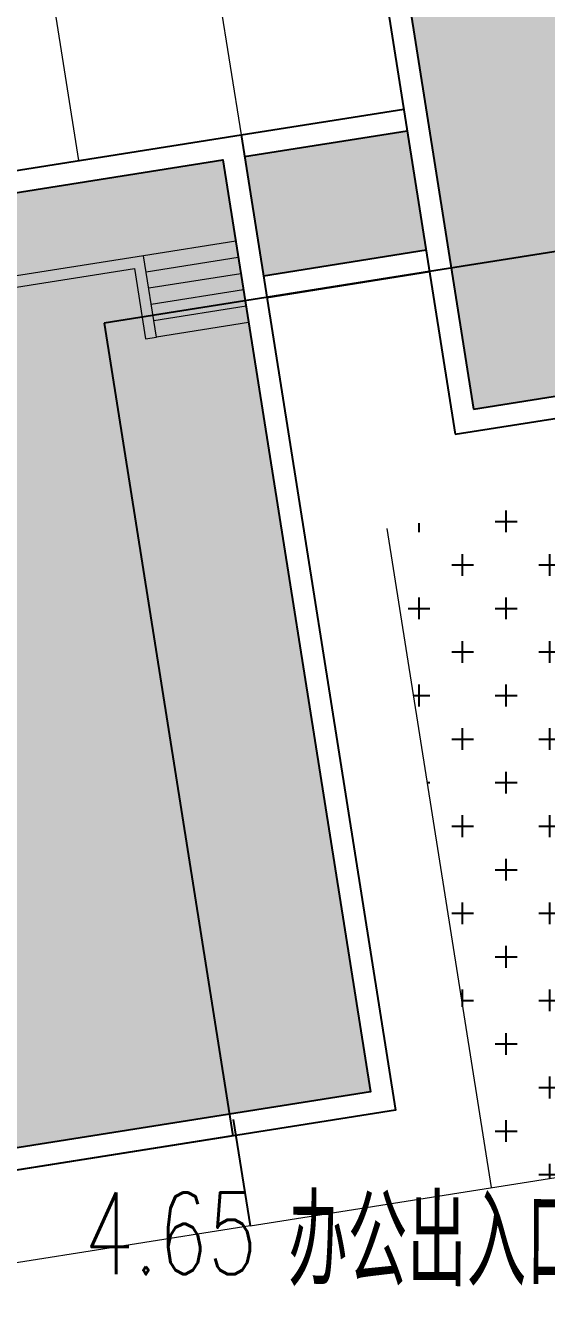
# Model space of a CAD drawing. Header units: metres. Extents: x 71066629 to 71645179, y 84793221 to 85208804.
# Drawn here: x 71214627 to 71224123, y 85053682 to 85076816 of the extents above; entities that cross this region are included whole.
import ezdxf

# ---------------------------------------------------------------- set-up
doc = ezdxf.new("R2010")
doc.units = ezdxf.units.M
doc.header["$LTSCALE"] = 1000
for name, color, linetype in [('A_N_PUB_TEXT', 7, 'Continuous'), ('G-BLDG-OTLN', 2, 'Continuous'), ('G-BLDG-ROOF', 34, 'Continuous'), ('G-FRIE-FLWL', 6, 'Continuous'), ('G-PLTG', 105, 'Continuous'), ('G-STRU', 134, 'Continuous'), ('G_H_252', 252, 'Continuous'), ('G_H_253', 253, 'Continuous'), ('G_N_PUB_TEXT', 7, 'Continuous')]:
    doc.layers.add(name, color=color, linetype=linetype)
doc.layers.add('G-OTHR', color=169, linetype='Continuous', lineweight=13)
doc.layers.add('G-ROAD-园区', color=175, linetype='Continuous', lineweight=13)
doc.styles.add('_TCH_DIM', font='SIMPLEX', dxfattribs={"bigfont": 'GBCBIG'})
doc.styles.add('GAD A', font='$ gad e.shx', dxfattribs={"width": 0.7, "bigfont": '$ gad c.shx'})
pattern_1 = [(0, (0, 0), (793.75, 793.75), [396.875, -1190.625]), (90, (198.4, -198.4), (-793.75, 793.75), [396.875, -1190.625])]

# ---------------------------------------------------------------- blocks, each defined once
blk = doc.blocks.new('A$C2D53305D')
at = {"layer": 'G_H_252'}
blk.add_hatch(color=256, dxfattribs=at).paths.add_polyline_path([(30571, 24506), (34324, 25100), (36155, 13544), (53143, 16235), (50452, 33223), (33464, 30532), (33933, 27569), (30180, 26975), (29711, 29938), (17464, 27998), (18746, 19899), (22598, 20509), (23193, 16756), (14600, 15395), (17290, -1593), (34279, 1097), (31588, 18086), (25662, 17147), (25067, 20900), (30994, 21839)])
at = {"layer": 'G_H_253'}
blk.add_hatch(color=256, dxfattribs=at).paths.add_polyline_path([(34946, 18618), (31983, 18148), (32327, 15975), (35290, 16445)])
at = {"layer": 'G-BLDG-OTLN'}
blk.add_lwpolyline([(29427, 15111), (31773, 296), (16958, -2051), (14142, 15728), (22735, 17088), (22266, 20052), (18414, 19441), (17006, 28331), (30043, 30396), (30513, 27433), (33476, 27902), (33006, 30865), (50785, 33681), (53131, 18865), (35353, 16050), (35353, 16050), (29427, 15111)], dxfattribs=at)
at = {"layer": 'G-BLDG-ROOF'}
for p, q in [((33929, 25038), (35822, 13087)), ((34324, 25100), (36155, 13544)), ((31921, 18543), (34884, 19013)), ((31983, 18148), (34946, 18618)), ((32327, 15975), (35290, 16445)), ((36155, 13544), (53143, 16235)), ((32390, 15580), (35353, 16050)), ((35822, 13087), (53601, 15902))]:
    blk.add_line(p, q, dxfattribs=at)
for points in [[(25067, 20900), (25662, 17147), (31588, 18086), (34279, 1097), (17290, -1593), (14600, 15395), (23193, 16756), (22598, 20509)], [(25599, 17542), (31921, 18543), (34736, 765), (16958, -2051), (14142, 15728), (23130, 17151)]]:
    blk.add_lwpolyline(points, dxfattribs=at)
at = {"layer": 'G-OTHR', "linetype": 'ByBlock'}
for p, q in [((31451, 21506), (31921, 18543)), ((28488, 21037), (28958, 18074)), ((31823, 16604), (30144, 16338)), ((30144, 16338), (16514, 14179)), ((30378, 14857), (30144, 16338)), ((31870, 16308), (30191, 16042)), ((16742, 14013), (29977, 16109)), ((29977, 16109), (30181, 14825)), ((31917, 16012), (30238, 15746)), ((31964, 15715), (30284, 15449)), ((32010, 15419), (30331, 15153)), ((32057, 15123), (30378, 14857)), ((30181, 14825), (30378, 14857))]:
    blk.add_line(p, q, dxfattribs=at)

msp = doc.modelspace()

# ---------------------------------------------------------------- hatches: boundary and pattern name
at = {"layer": 'G-FRIE-FLWL'}
h = msp.add_hatch(dxfattribs=at)
h.set_pattern_fill('AR-HBONE', color=256, scale=1000, style=0)
h.set_pattern_definition([(45, (0, 0), (6e-14, 862.1045876), [1828.8, -609.6]), (135, (431.05, 431.05), (6e-14, 862.1045876), [1828.8, -609.6])])
edge = h.paths.add_edge_path()
edge.add_line((71240491.484, 85104859.355), (71240491.483, 85098859.355))
edge.add_line((71240491.483, 85098859.355), (71205590.519, 85098859.359))
edge.add_arc((71205590.517, 85086859.359), 12000, 89.9999928, 180)
edge.add_line((71193590.517, 85086859.359), (71193590.517, 85029459.326))
edge.add_line((71193590.517, 85029459.326), (71187590.517, 85029459.326))
edge.add_line((71187590.517, 85029459.326), (71187590.517, 85086859.359))
edge.add_arc((71205590.517, 85086859.359), 18000, 89.9999928, 180, ccw=False)
edge.add_line((71205590.519, 85104859.359), (71240491.484, 85104859.355))
at = {"layer": 'G-PLTG'}
h = msp.add_hatch(dxfattribs=at)
h.set_pattern_fill('CROSS', color=256, scale=500, style=0)
h.set_pattern_definition(pattern_1)
h.paths.add_polyline_path([(71231889.632, 85069339.343), (71239071.583, 85069339.343), (71239071.583, 85065079.343), (71230311.583, 85065079.343), (71230311.583, 85069089.404), (71221211.943, 85067648.163), (71223115.063, 85055632.333), (71242374.986, 85058682.805), (71240422.45, 85070690.808)])
h = msp.add_hatch(dxfattribs=at)
h.set_pattern_fill('CROSS', color=256, scale=500, style=0)
h.set_pattern_definition(pattern_1)
h.paths.add_polyline_path([(71196037.604, 85034299.449), (71200778.508, 85035050.335), (71199135.946, 85045421.062), (71193590.517, 85044542.752), (71193590.517, 85029459.326), (71187911.45, 85029459.326, -0.182441836), (71178092.405, 85023863.441), (71186788.296, 85024937.275), (71188055.415, 85016936.999), (71157491.581, 85012096.163), (71157491.582, 85006223.866), (71153991.581, 85005669.52), (71153991.581, 85011541.818), (71148617.049, 85010690.576), (71148800.039, 85009534.655), (71150279.519, 85009770.705), (71151228.727, 85003821.169), (71193684.695, 85010594.73), (71248603.633, 85019356.672), (71243078.941, 85054238.207), (71238554.055, 85053521.536), (71241891.489, 85032449.805), (71218186.969, 85028695.378), (71220064.183, 85016843.118), (71199322.728, 85013557.994)])

# ---------------------------------------------------------------- linework, layer by layer
at = {"layer": 'G-OTHR'}
msp.add_line((71218719.881, 85054936.204), (71203904.556, 85052589.687), dxfattribs=at)
at = {"layer": 'G-ROAD-园区'}
for p, q in [((71221211.943, 85067648.163), (71223115.063, 85055632.333)), ((71218719.881, 85054936.204), (71287866.596, 85065887.968))]:
    msp.add_line(p, q, dxfattribs=at)
at = {"layer": 'G-STRU'}
msp.add_line((71218413.048, 85056873.475), (71218719.881, 85054936.204), dxfattribs=at)

# ---------------------------------------------------------------- block references
at = {"layer": 'G-BLDG-OTLN'}
msp.add_blockref('A$C2D53305D', (71186636.585, 85056277.836), dxfattribs=at)

# ---------------------------------------------------------------- texts
at = {"layer": 'A_N_PUB_TEXT', "style": '_TCH_DIM', "width": 0.705882}
msp.add_text('4.65', height=1487.5, dxfattribs=at).set_placement((71215698.956, 85054053.707))
at = {"layer": 'G_N_PUB_TEXT', "style": 'GAD A', "width": 0.7}
msp.add_text('办公出入口', height=1631.0044, rotation=359.7954959, dxfattribs=at).set_placement((71219412.339, 85053842.593))

doc.saveas('drawing.dxf')
